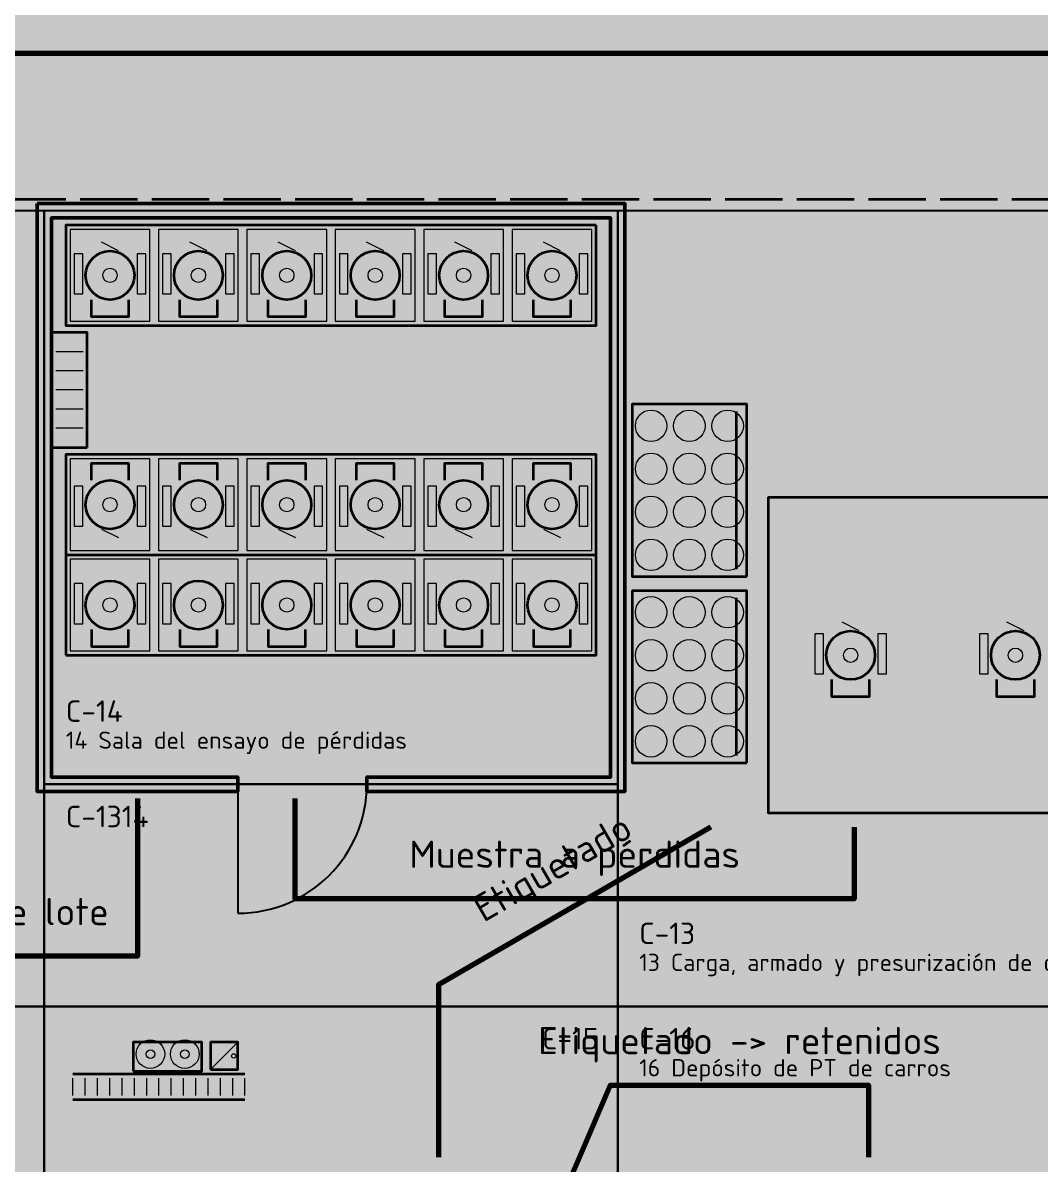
# Model space of a CAD drawing. Header units: millimetres. Extents: x 0 to 1189, y 0 to 841.
# Drawn here: x 518 to 589, y 288.5 to 368.1 of the extents above; entities that cross this region are included whole.
import ezdxf
from ezdxf.enums import TextEntityAlignment as Align

# ---------------------------------------------------------------- set-up
doc = ezdxf.new("R2010")
doc.units = ezdxf.units.MM
doc.linetypes.add('IRAM-E-TRAZOS', pattern=[5, 4, -1])
for name, color, linetype, lineweight in [('A-ABERTURA', 7, 'CONTINUOUS', 25), ('A-EQUIPO-FINO', 8, 'CONTINUOUS', 13), ('A-EQUIPO-RELLENO', 9, 'CONTINUOUS', 13), ('A-RELLENO', 9, 'CONTINUOUS', 13), ('A-SECTOR', 1, 'CONTINUOUS', 25), ('A-SECTOR-TXT', 1, 'CONTINUOUS', 25), ('A-TABIQUE', 7, 'CONTINUOUS', 50), ('F-MP', 5, 'CONTINUOUS', 70), ('F-SE', 30, 'CONTINUOUS', 70)]:
    doc.layers.add(name, color=color, linetype=linetype, lineweight=lineweight)
for name, color, linetype, lineweight, true_color in [('A-DEM-AM', 2, 'CONTINUOUS', 35, 0xd7a500), ('A-EQUIPO', 30, 'CONTINUOUS', 35, 0xe67800), ('A-PASILLO', 2, 'IRAM-E-TRAZOS', 35, 0xd7a500)]:
    doc.layers.add(name, color=color, linetype=linetype, lineweight=lineweight, true_color=true_color)
doc.styles.add('ISO3098', font='isocpeur.ttf')

msp = doc.modelspace()

# ---------------------------------------------------------------- hatches: boundary and pattern name
at = {"layer": 'A-EQUIPO-RELLENO', "true_color": 0x969ba0}
h = msp.add_hatch(color=7, dxfattribs=at)
h.dxf.hatch_style = 1
h.paths.add_polyline_path([(522.183, 352), (521.583, 352), (521.583, 349.2), (522.183, 349.2)])
at = {"layer": 'A-EQUIPO-RELLENO', "true_color": 0xf0786e}
h = msp.add_hatch(color=7, dxfattribs=at)
h.dxf.hatch_style = 1
h.paths.add_polyline_path([(522.383, 350.5), (522.441, 350.06), (522.611, 349.65), (522.881, 349.298), (523.233, 349.028), (523.643, 348.858), (524.083, 348.8), (524.523, 348.858), (524.933, 349.028), (525.285, 349.298), (525.556, 349.65), (525.725, 350.06), (525.783, 350.5), (525.725, 350.94), (525.556, 351.35), (525.285, 351.702), (524.933, 351.972), (524.523, 352.142), (524.083, 352.2), (523.643, 352.142), (523.233, 351.972), (522.881, 351.702), (522.611, 351.35), (522.441, 350.94)])
at = {"layer": 'A-EQUIPO-RELLENO', "true_color": 0x969ba0}
h = msp.add_hatch(color=7, dxfattribs=at)
h.dxf.hatch_style = 1
h.paths.add_polyline_path([(526.583, 352), (525.983, 352), (525.983, 349.2), (526.583, 349.2)])
h = msp.add_hatch(color=7, dxfattribs=at)
h.dxf.hatch_style = 1
h.paths.add_polyline_path([(528.35, 352), (527.75, 352), (527.75, 349.2), (528.35, 349.2)])
at = {"layer": 'A-EQUIPO-RELLENO', "true_color": 0xf0786e}
h = msp.add_hatch(color=7, dxfattribs=at)
h.dxf.hatch_style = 1
h.paths.add_polyline_path([(528.55, 350.5), (528.608, 350.06), (528.778, 349.65), (529.048, 349.298), (529.4, 349.028), (529.81, 348.858), (530.25, 348.8), (530.69, 348.858), (531.1, 349.028), (531.452, 349.298), (531.722, 349.65), (531.892, 350.06), (531.95, 350.5), (531.892, 350.94), (531.722, 351.35), (531.452, 351.702), (531.1, 351.972), (530.69, 352.142), (530.25, 352.2), (529.81, 352.142), (529.4, 351.972), (529.048, 351.702), (528.778, 351.35), (528.608, 350.94)])
at = {"layer": 'A-EQUIPO-RELLENO', "true_color": 0x969ba0}
h = msp.add_hatch(color=7, dxfattribs=at)
h.dxf.hatch_style = 1
h.paths.add_polyline_path([(532.75, 352), (532.15, 352), (532.15, 349.2), (532.75, 349.2)])
h = msp.add_hatch(color=7, dxfattribs=at)
h.dxf.hatch_style = 1
h.paths.add_polyline_path([(534.517, 352), (533.917, 352), (533.917, 349.2), (534.517, 349.2)])
at = {"layer": 'A-EQUIPO-RELLENO', "true_color": 0xf0786e}
h = msp.add_hatch(color=7, dxfattribs=at)
h.dxf.hatch_style = 1
h.paths.add_polyline_path([(534.717, 350.5), (534.775, 350.06), (534.944, 349.65), (535.215, 349.298), (535.567, 349.028), (535.977, 348.858), (536.417, 348.8), (536.857, 348.858), (537.267, 349.028), (537.619, 349.298), (537.889, 349.65), (538.059, 350.06), (538.117, 350.5), (538.059, 350.94), (537.889, 351.35), (537.619, 351.702), (537.267, 351.972), (536.857, 352.142), (536.417, 352.2), (535.977, 352.142), (535.567, 351.972), (535.215, 351.702), (534.944, 351.35), (534.775, 350.94)])
at = {"layer": 'A-EQUIPO-RELLENO', "true_color": 0x969ba0}
h = msp.add_hatch(color=7, dxfattribs=at)
h.dxf.hatch_style = 1
h.paths.add_polyline_path([(538.917, 352), (538.317, 352), (538.317, 349.2), (538.917, 349.2)])
h = msp.add_hatch(color=7, dxfattribs=at)
h.dxf.hatch_style = 1
h.paths.add_polyline_path([(540.683, 352), (540.083, 352), (540.083, 349.2), (540.683, 349.2)])
at = {"layer": 'A-EQUIPO-RELLENO', "true_color": 0xf0786e}
h = msp.add_hatch(color=7, dxfattribs=at)
h.dxf.hatch_style = 1
h.paths.add_polyline_path([(540.883, 350.5), (540.941, 350.06), (541.111, 349.65), (541.381, 349.298), (541.733, 349.028), (542.143, 348.858), (542.583, 348.8), (543.023, 348.858), (543.433, 349.028), (543.785, 349.298), (544.056, 349.65), (544.225, 350.06), (544.283, 350.5), (544.225, 350.94), (544.056, 351.35), (543.785, 351.702), (543.433, 351.972), (543.023, 352.142), (542.583, 352.2), (542.143, 352.142), (541.733, 351.972), (541.381, 351.702), (541.111, 351.35), (540.941, 350.94)])
at = {"layer": 'A-EQUIPO-RELLENO', "true_color": 0x969ba0}
h = msp.add_hatch(color=7, dxfattribs=at)
h.dxf.hatch_style = 1
h.paths.add_polyline_path([(545.083, 352), (544.483, 352), (544.483, 349.2), (545.083, 349.2)])
h = msp.add_hatch(color=7, dxfattribs=at)
h.dxf.hatch_style = 1
h.paths.add_polyline_path([(546.85, 352), (546.25, 352), (546.25, 349.2), (546.85, 349.2)])
at = {"layer": 'A-EQUIPO-RELLENO', "true_color": 0xf0786e}
h = msp.add_hatch(color=7, dxfattribs=at)
h.dxf.hatch_style = 1
h.paths.add_polyline_path([(547.05, 350.5), (547.108, 350.06), (547.278, 349.65), (547.548, 349.298), (547.9, 349.028), (548.31, 348.858), (548.75, 348.8), (549.19, 348.858), (549.6, 349.028), (549.952, 349.298), (550.222, 349.65), (550.392, 350.06), (550.45, 350.5), (550.392, 350.94), (550.222, 351.35), (549.952, 351.702), (549.6, 351.972), (549.19, 352.142), (548.75, 352.2), (548.31, 352.142), (547.9, 351.972), (547.548, 351.702), (547.278, 351.35), (547.108, 350.94)])
at = {"layer": 'A-EQUIPO-RELLENO', "true_color": 0x969ba0}
h = msp.add_hatch(color=7, dxfattribs=at)
h.dxf.hatch_style = 1
h.paths.add_polyline_path([(551.25, 352), (550.65, 352), (550.65, 349.2), (551.25, 349.2)])
h = msp.add_hatch(color=7, dxfattribs=at)
h.dxf.hatch_style = 1
h.paths.add_polyline_path([(553.017, 352), (552.417, 352), (552.417, 349.2), (553.017, 349.2)])
at = {"layer": 'A-EQUIPO-RELLENO', "true_color": 0xf0786e}
h = msp.add_hatch(color=7, dxfattribs=at)
h.dxf.hatch_style = 1
h.paths.add_polyline_path([(553.217, 350.5), (553.275, 350.06), (553.444, 349.65), (553.715, 349.298), (554.067, 349.028), (554.477, 348.858), (554.917, 348.8), (555.357, 348.858), (555.767, 349.028), (556.119, 349.298), (556.389, 349.65), (556.559, 350.06), (556.617, 350.5), (556.559, 350.94), (556.389, 351.35), (556.119, 351.702), (555.767, 351.972), (555.357, 352.142), (554.917, 352.2), (554.477, 352.142), (554.067, 351.972), (553.715, 351.702), (553.444, 351.35), (553.275, 350.94)])
at = {"layer": 'A-EQUIPO-RELLENO', "true_color": 0x969ba0}
h = msp.add_hatch(color=7, dxfattribs=at)
h.dxf.hatch_style = 1
h.paths.add_polyline_path([(557.417, 352), (556.817, 352), (556.817, 349.2), (557.417, 349.2)])
at = {"layer": 'A-EQUIPO-RELLENO', "true_color": 0xffffff}
h = msp.add_hatch(color=7, dxfattribs=at)
h.dxf.hatch_style = 1
h.paths.add_polyline_path([(522.5, 338.5), (522.5, 346.5), (520, 346.5), (520, 338.5)])
at = {"layer": 'A-EQUIPO-RELLENO', "true_color": 0xecece4}
h = msp.add_hatch(color=7, dxfattribs=at)
h.dxf.hatch_style = 1
h.paths.add_polyline_path([(568.5, 329.5), (568.5, 341.5), (560.5, 341.5), (560.5, 329.5)])
at = {"layer": 'A-EQUIPO-RELLENO', "true_color": 0x96b4d2}
h = msp.add_hatch(color=7, dxfattribs=at)
h.dxf.hatch_style = 1
h.paths.add_polyline_path([(561.833, 341.1), (561.549, 341.063), (561.283, 340.953), (561.056, 340.778), (560.881, 340.55), (560.771, 340.285), (560.733, 340), (560.771, 339.715), (560.881, 339.45), (561.056, 339.222), (561.283, 339.047), (561.549, 338.937), (561.833, 338.9), (562.118, 338.937), (562.383, 339.047), (562.611, 339.222), (562.786, 339.45), (562.896, 339.715), (562.933, 340), (562.896, 340.285), (562.786, 340.55), (562.611, 340.778), (562.383, 340.953), (562.118, 341.063)])
h = msp.add_hatch(color=7, dxfattribs=at)
h.dxf.hatch_style = 1
h.paths.add_polyline_path([(564.5, 341.1), (564.215, 341.063), (563.95, 340.953), (563.722, 340.778), (563.547, 340.55), (563.437, 340.285), (563.4, 340), (563.437, 339.715), (563.547, 339.45), (563.722, 339.222), (563.95, 339.047), (564.215, 338.937), (564.5, 338.9), (564.785, 338.937), (565.05, 339.047), (565.278, 339.222), (565.453, 339.45), (565.563, 339.715), (565.6, 340), (565.563, 340.285), (565.453, 340.55), (565.278, 340.778), (565.05, 340.953), (564.785, 341.063)])
h = msp.add_hatch(color=7, dxfattribs=at)
h.dxf.hatch_style = 1
h.paths.add_polyline_path([(567.167, 341.1), (566.882, 341.063), (566.617, 340.953), (566.389, 340.778), (566.214, 340.55), (566.104, 340.285), (566.067, 340), (566.104, 339.715), (566.214, 339.45), (566.389, 339.222), (566.617, 339.047), (566.882, 338.937), (567.167, 338.9), (567.451, 338.937), (567.717, 339.047), (567.944, 339.222), (568.119, 339.45), (568.229, 339.715), (568.267, 340), (568.229, 340.285), (568.119, 340.55), (567.944, 340.778), (567.717, 340.953), (567.451, 341.063)])
h = msp.add_hatch(color=7, dxfattribs=at)
h.dxf.hatch_style = 1
h.paths.add_polyline_path([(561.833, 338.1), (561.549, 338.063), (561.283, 337.953), (561.056, 337.778), (560.881, 337.55), (560.771, 337.285), (560.733, 337), (560.771, 336.715), (560.881, 336.45), (561.056, 336.222), (561.283, 336.047), (561.549, 335.937), (561.833, 335.9), (562.118, 335.937), (562.383, 336.047), (562.611, 336.222), (562.786, 336.45), (562.896, 336.715), (562.933, 337), (562.896, 337.285), (562.786, 337.55), (562.611, 337.778), (562.383, 337.953), (562.118, 338.063)])
h = msp.add_hatch(color=7, dxfattribs=at)
h.dxf.hatch_style = 1
h.paths.add_polyline_path([(564.5, 338.1), (564.215, 338.063), (563.95, 337.953), (563.722, 337.778), (563.547, 337.55), (563.437, 337.285), (563.4, 337), (563.437, 336.715), (563.547, 336.45), (563.722, 336.222), (563.95, 336.047), (564.215, 335.937), (564.5, 335.9), (564.785, 335.937), (565.05, 336.047), (565.278, 336.222), (565.453, 336.45), (565.563, 336.715), (565.6, 337), (565.563, 337.285), (565.453, 337.55), (565.278, 337.778), (565.05, 337.953), (564.785, 338.063)])
h = msp.add_hatch(color=7, dxfattribs=at)
h.dxf.hatch_style = 1
h.paths.add_polyline_path([(567.167, 338.1), (566.882, 338.063), (566.617, 337.953), (566.389, 337.778), (566.214, 337.55), (566.104, 337.285), (566.067, 337), (566.104, 336.715), (566.214, 336.45), (566.389, 336.222), (566.617, 336.047), (566.882, 335.937), (567.167, 335.9), (567.451, 335.937), (567.717, 336.047), (567.944, 336.222), (568.119, 336.45), (568.229, 336.715), (568.267, 337), (568.229, 337.285), (568.119, 337.55), (567.944, 337.778), (567.717, 337.953), (567.451, 338.063)])
at = {"layer": 'A-EQUIPO-RELLENO', "true_color": 0xf0786e}
h = msp.add_hatch(color=7, dxfattribs=at)
h.dxf.hatch_style = 1
h.paths.add_polyline_path([(525.783, 334.5), (525.725, 334.94), (525.556, 335.35), (525.285, 335.702), (524.933, 335.972), (524.523, 336.142), (524.083, 336.2), (523.643, 336.142), (523.233, 335.972), (522.881, 335.702), (522.611, 335.35), (522.441, 334.94), (522.383, 334.5), (522.441, 334.06), (522.611, 333.65), (522.881, 333.298), (523.233, 333.028), (523.643, 332.858), (524.083, 332.8), (524.523, 332.858), (524.933, 333.028), (525.285, 333.298), (525.556, 333.65), (525.725, 334.06)])
h = msp.add_hatch(color=7, dxfattribs=at)
h.dxf.hatch_style = 1
h.paths.add_polyline_path([(531.95, 334.5), (531.892, 334.94), (531.722, 335.35), (531.452, 335.702), (531.1, 335.972), (530.69, 336.142), (530.25, 336.2), (529.81, 336.142), (529.4, 335.972), (529.048, 335.702), (528.778, 335.35), (528.608, 334.94), (528.55, 334.5), (528.608, 334.06), (528.778, 333.65), (529.048, 333.298), (529.4, 333.028), (529.81, 332.858), (530.25, 332.8), (530.69, 332.858), (531.1, 333.028), (531.452, 333.298), (531.722, 333.65), (531.892, 334.06)])
h = msp.add_hatch(color=7, dxfattribs=at)
h.dxf.hatch_style = 1
h.paths.add_polyline_path([(538.117, 334.5), (538.059, 334.94), (537.889, 335.35), (537.619, 335.702), (537.267, 335.972), (536.857, 336.142), (536.417, 336.2), (535.977, 336.142), (535.567, 335.972), (535.215, 335.702), (534.944, 335.35), (534.775, 334.94), (534.717, 334.5), (534.775, 334.06), (534.944, 333.65), (535.215, 333.298), (535.567, 333.028), (535.977, 332.858), (536.417, 332.8), (536.857, 332.858), (537.267, 333.028), (537.619, 333.298), (537.889, 333.65), (538.059, 334.06)])
h = msp.add_hatch(color=7, dxfattribs=at)
h.dxf.hatch_style = 1
h.paths.add_polyline_path([(544.283, 334.5), (544.225, 334.94), (544.056, 335.35), (543.785, 335.702), (543.433, 335.972), (543.023, 336.142), (542.583, 336.2), (542.143, 336.142), (541.733, 335.972), (541.381, 335.702), (541.111, 335.35), (540.941, 334.94), (540.883, 334.5), (540.941, 334.06), (541.111, 333.65), (541.381, 333.298), (541.733, 333.028), (542.143, 332.858), (542.583, 332.8), (543.023, 332.858), (543.433, 333.028), (543.785, 333.298), (544.056, 333.65), (544.225, 334.06)])
h = msp.add_hatch(color=7, dxfattribs=at)
h.dxf.hatch_style = 1
h.paths.add_polyline_path([(550.45, 334.5), (550.392, 334.94), (550.222, 335.35), (549.952, 335.702), (549.6, 335.972), (549.19, 336.142), (548.75, 336.2), (548.31, 336.142), (547.9, 335.972), (547.548, 335.702), (547.278, 335.35), (547.108, 334.94), (547.05, 334.5), (547.108, 334.06), (547.278, 333.65), (547.548, 333.298), (547.9, 333.028), (548.31, 332.858), (548.75, 332.8), (549.19, 332.858), (549.6, 333.028), (549.952, 333.298), (550.222, 333.65), (550.392, 334.06)])
h = msp.add_hatch(color=7, dxfattribs=at)
h.dxf.hatch_style = 1
h.paths.add_polyline_path([(556.617, 334.5), (556.559, 334.94), (556.389, 335.35), (556.119, 335.702), (555.767, 335.972), (555.357, 336.142), (554.917, 336.2), (554.477, 336.142), (554.067, 335.972), (553.715, 335.702), (553.444, 335.35), (553.275, 334.94), (553.217, 334.5), (553.275, 334.06), (553.444, 333.65), (553.715, 333.298), (554.067, 333.028), (554.477, 332.858), (554.917, 332.8), (555.357, 332.858), (555.767, 333.028), (556.119, 333.298), (556.389, 333.65), (556.559, 334.06)])
at = {"layer": 'A-EQUIPO-RELLENO', "true_color": 0x969ba0}
h = msp.add_hatch(color=7, dxfattribs=at)
h.dxf.hatch_style = 1
h.paths.add_polyline_path([(521.583, 333), (522.183, 333), (522.183, 335.8), (521.583, 335.8)])
h = msp.add_hatch(color=7, dxfattribs=at)
h.dxf.hatch_style = 1
h.paths.add_polyline_path([(525.983, 333), (526.583, 333), (526.583, 335.8), (525.983, 335.8)])
h = msp.add_hatch(color=7, dxfattribs=at)
h.dxf.hatch_style = 1
h.paths.add_polyline_path([(527.75, 333), (528.35, 333), (528.35, 335.8), (527.75, 335.8)])
h = msp.add_hatch(color=7, dxfattribs=at)
h.dxf.hatch_style = 1
h.paths.add_polyline_path([(532.15, 333), (532.75, 333), (532.75, 335.8), (532.15, 335.8)])
h = msp.add_hatch(color=7, dxfattribs=at)
h.dxf.hatch_style = 1
h.paths.add_polyline_path([(533.917, 333), (534.517, 333), (534.517, 335.8), (533.917, 335.8)])
h = msp.add_hatch(color=7, dxfattribs=at)
h.dxf.hatch_style = 1
h.paths.add_polyline_path([(538.317, 333), (538.917, 333), (538.917, 335.8), (538.317, 335.8)])
h = msp.add_hatch(color=7, dxfattribs=at)
h.dxf.hatch_style = 1
h.paths.add_polyline_path([(540.083, 333), (540.683, 333), (540.683, 335.8), (540.083, 335.8)])
h = msp.add_hatch(color=7, dxfattribs=at)
h.dxf.hatch_style = 1
h.paths.add_polyline_path([(544.483, 333), (545.083, 333), (545.083, 335.8), (544.483, 335.8)])
h = msp.add_hatch(color=7, dxfattribs=at)
h.dxf.hatch_style = 1
h.paths.add_polyline_path([(546.25, 333), (546.85, 333), (546.85, 335.8), (546.25, 335.8)])
h = msp.add_hatch(color=7, dxfattribs=at)
h.dxf.hatch_style = 1
h.paths.add_polyline_path([(550.65, 333), (551.25, 333), (551.25, 335.8), (550.65, 335.8)])
h = msp.add_hatch(color=7, dxfattribs=at)
h.dxf.hatch_style = 1
h.paths.add_polyline_path([(552.417, 333), (553.017, 333), (553.017, 335.8), (552.417, 335.8)])
h = msp.add_hatch(color=7, dxfattribs=at)
h.dxf.hatch_style = 1
h.paths.add_polyline_path([(556.817, 333), (557.417, 333), (557.417, 335.8), (556.817, 335.8)])
at = {"layer": 'A-EQUIPO-RELLENO', "true_color": 0x96b4d2}
h = msp.add_hatch(color=7, dxfattribs=at)
h.dxf.hatch_style = 1
h.paths.add_polyline_path([(561.833, 335.1), (561.549, 335.063), (561.283, 334.953), (561.056, 334.778), (560.881, 334.55), (560.771, 334.285), (560.733, 334), (560.771, 333.715), (560.881, 333.45), (561.056, 333.222), (561.283, 333.047), (561.549, 332.937), (561.833, 332.9), (562.118, 332.937), (562.383, 333.047), (562.611, 333.222), (562.786, 333.45), (562.896, 333.715), (562.933, 334), (562.896, 334.285), (562.786, 334.55), (562.611, 334.778), (562.383, 334.953), (562.118, 335.063)])
h = msp.add_hatch(color=7, dxfattribs=at)
h.dxf.hatch_style = 1
h.paths.add_polyline_path([(564.5, 335.1), (564.215, 335.063), (563.95, 334.953), (563.722, 334.778), (563.547, 334.55), (563.437, 334.285), (563.4, 334), (563.437, 333.715), (563.547, 333.45), (563.722, 333.222), (563.95, 333.047), (564.215, 332.937), (564.5, 332.9), (564.785, 332.937), (565.05, 333.047), (565.278, 333.222), (565.453, 333.45), (565.563, 333.715), (565.6, 334), (565.563, 334.285), (565.453, 334.55), (565.278, 334.778), (565.05, 334.953), (564.785, 335.063)])
h = msp.add_hatch(color=7, dxfattribs=at)
h.dxf.hatch_style = 1
h.paths.add_polyline_path([(567.167, 335.1), (566.882, 335.063), (566.617, 334.953), (566.389, 334.778), (566.214, 334.55), (566.104, 334.285), (566.067, 334), (566.104, 333.715), (566.214, 333.45), (566.389, 333.222), (566.617, 333.047), (566.882, 332.937), (567.167, 332.9), (567.451, 332.937), (567.717, 333.047), (567.944, 333.222), (568.119, 333.45), (568.229, 333.715), (568.267, 334), (568.229, 334.285), (568.119, 334.55), (567.944, 334.778), (567.717, 334.953), (567.451, 335.063)])
h = msp.add_hatch(color=7, dxfattribs=at)
h.dxf.hatch_style = 1
h.paths.add_polyline_path([(561.833, 332.1), (561.549, 332.063), (561.283, 331.953), (561.056, 331.778), (560.881, 331.55), (560.771, 331.285), (560.733, 331), (560.771, 330.715), (560.881, 330.45), (561.056, 330.222), (561.283, 330.047), (561.549, 329.937), (561.833, 329.9), (562.118, 329.937), (562.383, 330.047), (562.611, 330.222), (562.786, 330.45), (562.896, 330.715), (562.933, 331), (562.896, 331.285), (562.786, 331.55), (562.611, 331.778), (562.383, 331.953), (562.118, 332.063)])
h = msp.add_hatch(color=7, dxfattribs=at)
h.dxf.hatch_style = 1
h.paths.add_polyline_path([(564.5, 332.1), (564.215, 332.063), (563.95, 331.953), (563.722, 331.778), (563.547, 331.55), (563.437, 331.285), (563.4, 331), (563.437, 330.715), (563.547, 330.45), (563.722, 330.222), (563.95, 330.047), (564.215, 329.937), (564.5, 329.9), (564.785, 329.937), (565.05, 330.047), (565.278, 330.222), (565.453, 330.45), (565.563, 330.715), (565.6, 331), (565.563, 331.285), (565.453, 331.55), (565.278, 331.778), (565.05, 331.953), (564.785, 332.063)])
h = msp.add_hatch(color=7, dxfattribs=at)
h.dxf.hatch_style = 1
h.paths.add_polyline_path([(567.167, 332.1), (566.882, 332.063), (566.617, 331.953), (566.389, 331.778), (566.214, 331.55), (566.104, 331.285), (566.067, 331), (566.104, 330.715), (566.214, 330.45), (566.389, 330.222), (566.617, 330.047), (566.882, 329.937), (567.167, 329.9), (567.451, 329.937), (567.717, 330.047), (567.944, 330.222), (568.119, 330.45), (568.229, 330.715), (568.267, 331), (568.229, 331.285), (568.119, 331.55), (567.944, 331.778), (567.717, 331.953), (567.451, 332.063)])
at = {"layer": 'A-EQUIPO-RELLENO', "true_color": 0x969ba0}
h = msp.add_hatch(color=7, dxfattribs=at)
h.dxf.hatch_style = 1
h.paths.add_polyline_path([(521.583, 326.2), (522.183, 326.2), (522.183, 329), (521.583, 329)])
at = {"layer": 'A-EQUIPO-RELLENO', "true_color": 0xf0786e}
h = msp.add_hatch(color=7, dxfattribs=at)
h.dxf.hatch_style = 1
h.paths.add_polyline_path([(525.783, 327.5), (525.725, 327.94), (525.556, 328.35), (525.285, 328.702), (524.933, 328.972), (524.523, 329.142), (524.083, 329.2), (523.643, 329.142), (523.233, 328.972), (522.881, 328.702), (522.611, 328.35), (522.441, 327.94), (522.383, 327.5), (522.441, 327.06), (522.611, 326.65), (522.881, 326.298), (523.233, 326.028), (523.643, 325.858), (524.083, 325.8), (524.523, 325.858), (524.933, 326.028), (525.285, 326.298), (525.556, 326.65), (525.725, 327.06)])
at = {"layer": 'A-EQUIPO-RELLENO', "true_color": 0x969ba0}
h = msp.add_hatch(color=7, dxfattribs=at)
h.dxf.hatch_style = 1
h.paths.add_polyline_path([(525.983, 326.2), (526.583, 326.2), (526.583, 329), (525.983, 329)])
h = msp.add_hatch(color=7, dxfattribs=at)
h.dxf.hatch_style = 1
h.paths.add_polyline_path([(527.75, 326.2), (528.35, 326.2), (528.35, 329), (527.75, 329)])
at = {"layer": 'A-EQUIPO-RELLENO', "true_color": 0xf0786e}
h = msp.add_hatch(color=7, dxfattribs=at)
h.dxf.hatch_style = 1
h.paths.add_polyline_path([(531.95, 327.5), (531.892, 327.94), (531.722, 328.35), (531.452, 328.702), (531.1, 328.972), (530.69, 329.142), (530.25, 329.2), (529.81, 329.142), (529.4, 328.972), (529.048, 328.702), (528.778, 328.35), (528.608, 327.94), (528.55, 327.5), (528.608, 327.06), (528.778, 326.65), (529.048, 326.298), (529.4, 326.028), (529.81, 325.858), (530.25, 325.8), (530.69, 325.858), (531.1, 326.028), (531.452, 326.298), (531.722, 326.65), (531.892, 327.06)])
at = {"layer": 'A-EQUIPO-RELLENO', "true_color": 0x969ba0}
h = msp.add_hatch(color=7, dxfattribs=at)
h.dxf.hatch_style = 1
h.paths.add_polyline_path([(532.15, 326.2), (532.75, 326.2), (532.75, 329), (532.15, 329)])
h = msp.add_hatch(color=7, dxfattribs=at)
h.dxf.hatch_style = 1
h.paths.add_polyline_path([(533.917, 326.2), (534.517, 326.2), (534.517, 329), (533.917, 329)])
at = {"layer": 'A-EQUIPO-RELLENO', "true_color": 0xf0786e}
h = msp.add_hatch(color=7, dxfattribs=at)
h.dxf.hatch_style = 1
h.paths.add_polyline_path([(538.117, 327.5), (538.059, 327.94), (537.889, 328.35), (537.619, 328.702), (537.267, 328.972), (536.857, 329.142), (536.417, 329.2), (535.977, 329.142), (535.567, 328.972), (535.215, 328.702), (534.944, 328.35), (534.775, 327.94), (534.717, 327.5), (534.775, 327.06), (534.944, 326.65), (535.215, 326.298), (535.567, 326.028), (535.977, 325.858), (536.417, 325.8), (536.857, 325.858), (537.267, 326.028), (537.619, 326.298), (537.889, 326.65), (538.059, 327.06)])
at = {"layer": 'A-EQUIPO-RELLENO', "true_color": 0x969ba0}
h = msp.add_hatch(color=7, dxfattribs=at)
h.dxf.hatch_style = 1
h.paths.add_polyline_path([(538.317, 326.2), (538.917, 326.2), (538.917, 329), (538.317, 329)])
h = msp.add_hatch(color=7, dxfattribs=at)
h.dxf.hatch_style = 1
h.paths.add_polyline_path([(540.083, 326.2), (540.683, 326.2), (540.683, 329), (540.083, 329)])
at = {"layer": 'A-EQUIPO-RELLENO', "true_color": 0xf0786e}
h = msp.add_hatch(color=7, dxfattribs=at)
h.dxf.hatch_style = 1
h.paths.add_polyline_path([(544.283, 327.5), (544.225, 327.94), (544.056, 328.35), (543.785, 328.702), (543.433, 328.972), (543.023, 329.142), (542.583, 329.2), (542.143, 329.142), (541.733, 328.972), (541.381, 328.702), (541.111, 328.35), (540.941, 327.94), (540.883, 327.5), (540.941, 327.06), (541.111, 326.65), (541.381, 326.298), (541.733, 326.028), (542.143, 325.858), (542.583, 325.8), (543.023, 325.858), (543.433, 326.028), (543.785, 326.298), (544.056, 326.65), (544.225, 327.06)])
at = {"layer": 'A-EQUIPO-RELLENO', "true_color": 0x969ba0}
h = msp.add_hatch(color=7, dxfattribs=at)
h.dxf.hatch_style = 1
h.paths.add_polyline_path([(544.483, 326.2), (545.083, 326.2), (545.083, 329), (544.483, 329)])
h = msp.add_hatch(color=7, dxfattribs=at)
h.dxf.hatch_style = 1
h.paths.add_polyline_path([(546.25, 326.2), (546.85, 326.2), (546.85, 329), (546.25, 329)])
at = {"layer": 'A-EQUIPO-RELLENO', "true_color": 0xf0786e}
h = msp.add_hatch(color=7, dxfattribs=at)
h.dxf.hatch_style = 1
h.paths.add_polyline_path([(550.45, 327.5), (550.392, 327.94), (550.222, 328.35), (549.952, 328.702), (549.6, 328.972), (549.19, 329.142), (548.75, 329.2), (548.31, 329.142), (547.9, 328.972), (547.548, 328.702), (547.278, 328.35), (547.108, 327.94), (547.05, 327.5), (547.108, 327.06), (547.278, 326.65), (547.548, 326.298), (547.9, 326.028), (548.31, 325.858), (548.75, 325.8), (549.19, 325.858), (549.6, 326.028), (549.952, 326.298), (550.222, 326.65), (550.392, 327.06)])
at = {"layer": 'A-EQUIPO-RELLENO', "true_color": 0x969ba0}
h = msp.add_hatch(color=7, dxfattribs=at)
h.dxf.hatch_style = 1
h.paths.add_polyline_path([(550.65, 326.2), (551.25, 326.2), (551.25, 329), (550.65, 329)])
h = msp.add_hatch(color=7, dxfattribs=at)
h.dxf.hatch_style = 1
h.paths.add_polyline_path([(552.417, 326.2), (553.017, 326.2), (553.017, 329), (552.417, 329)])
at = {"layer": 'A-EQUIPO-RELLENO', "true_color": 0xf0786e}
h = msp.add_hatch(color=7, dxfattribs=at)
h.dxf.hatch_style = 1
h.paths.add_polyline_path([(556.617, 327.5), (556.559, 327.94), (556.389, 328.35), (556.119, 328.702), (555.767, 328.972), (555.357, 329.142), (554.917, 329.2), (554.477, 329.142), (554.067, 328.972), (553.715, 328.702), (553.444, 328.35), (553.275, 327.94), (553.217, 327.5), (553.275, 327.06), (553.444, 326.65), (553.715, 326.298), (554.067, 326.028), (554.477, 325.858), (554.917, 325.8), (555.357, 325.858), (555.767, 326.028), (556.119, 326.298), (556.389, 326.65), (556.559, 327.06)])
at = {"layer": 'A-EQUIPO-RELLENO', "true_color": 0x969ba0}
h = msp.add_hatch(color=7, dxfattribs=at)
h.dxf.hatch_style = 1
h.paths.add_polyline_path([(556.817, 326.2), (557.417, 326.2), (557.417, 329), (556.817, 329)])
at = {"layer": 'A-EQUIPO-RELLENO', "true_color": 0xecece4}
h = msp.add_hatch(color=7, dxfattribs=at)
h.dxf.hatch_style = 1
h.paths.add_polyline_path([(568.5, 316.5), (568.5, 328.5), (560.5, 328.5), (560.5, 316.5)])
at = {"layer": 'A-EQUIPO-RELLENO', "true_color": 0x96b4d2}
h = msp.add_hatch(color=7, dxfattribs=at)
h.dxf.hatch_style = 1
h.paths.add_polyline_path([(561.833, 328.1), (561.549, 328.063), (561.283, 327.953), (561.056, 327.778), (560.881, 327.55), (560.771, 327.285), (560.733, 327), (560.771, 326.715), (560.881, 326.45), (561.056, 326.222), (561.283, 326.047), (561.549, 325.937), (561.833, 325.9), (562.118, 325.937), (562.383, 326.047), (562.611, 326.222), (562.786, 326.45), (562.896, 326.715), (562.933, 327), (562.896, 327.285), (562.786, 327.55), (562.611, 327.778), (562.383, 327.953), (562.118, 328.063)])
h = msp.add_hatch(color=7, dxfattribs=at)
h.dxf.hatch_style = 1
h.paths.add_polyline_path([(564.5, 328.1), (564.215, 328.063), (563.95, 327.953), (563.722, 327.778), (563.547, 327.55), (563.437, 327.285), (563.4, 327), (563.437, 326.715), (563.547, 326.45), (563.722, 326.222), (563.95, 326.047), (564.215, 325.937), (564.5, 325.9), (564.785, 325.937), (565.05, 326.047), (565.278, 326.222), (565.453, 326.45), (565.563, 326.715), (565.6, 327), (565.563, 327.285), (565.453, 327.55), (565.278, 327.778), (565.05, 327.953), (564.785, 328.063)])
h = msp.add_hatch(color=7, dxfattribs=at)
h.dxf.hatch_style = 1
h.paths.add_polyline_path([(567.167, 328.1), (566.882, 328.063), (566.617, 327.953), (566.389, 327.778), (566.214, 327.55), (566.104, 327.285), (566.067, 327), (566.104, 326.715), (566.214, 326.45), (566.389, 326.222), (566.617, 326.047), (566.882, 325.937), (567.167, 325.9), (567.451, 325.937), (567.717, 326.047), (567.944, 326.222), (568.119, 326.45), (568.229, 326.715), (568.267, 327), (568.229, 327.285), (568.119, 327.55), (567.944, 327.778), (567.717, 327.953), (567.451, 328.063)])
at = {"layer": 'A-EQUIPO-RELLENO', "true_color": 0xf0786e}
h = msp.add_hatch(color=7, dxfattribs=at)
h.dxf.hatch_style = 1
h.paths.add_polyline_path([(574.05, 324), (574.108, 323.56), (574.278, 323.15), (574.548, 322.798), (574.9, 322.528), (575.31, 322.358), (575.75, 322.3), (576.19, 322.358), (576.6, 322.528), (576.952, 322.798), (577.222, 323.15), (577.392, 323.56), (577.45, 324), (577.392, 324.44), (577.222, 324.85), (576.952, 325.202), (576.6, 325.472), (576.19, 325.642), (575.75, 325.7), (575.31, 325.642), (574.9, 325.472), (574.548, 325.202), (574.278, 324.85), (574.108, 324.44)])
h = msp.add_hatch(color=7, dxfattribs=at)
h.dxf.hatch_style = 1
h.paths.add_polyline_path([(585.55, 324), (585.608, 323.56), (585.778, 323.15), (586.048, 322.798), (586.4, 322.528), (586.81, 322.358), (587.25, 322.3), (587.69, 322.358), (588.1, 322.528), (588.452, 322.798), (588.722, 323.15), (588.892, 323.56), (588.95, 324), (588.892, 324.44), (588.722, 324.85), (588.452, 325.202), (588.1, 325.472), (587.69, 325.642), (587.25, 325.7), (586.81, 325.642), (586.4, 325.472), (586.048, 325.202), (585.778, 324.85), (585.608, 324.44)])
at = {"layer": 'A-EQUIPO-RELLENO', "true_color": 0x96b4d2}
h = msp.add_hatch(color=7, dxfattribs=at)
h.dxf.hatch_style = 1
h.paths.add_polyline_path([(561.833, 325.1), (561.549, 325.063), (561.283, 324.953), (561.056, 324.778), (560.881, 324.55), (560.771, 324.285), (560.733, 324), (560.771, 323.715), (560.881, 323.45), (561.056, 323.222), (561.283, 323.047), (561.549, 322.937), (561.833, 322.9), (562.118, 322.937), (562.383, 323.047), (562.611, 323.222), (562.786, 323.45), (562.896, 323.715), (562.933, 324), (562.896, 324.285), (562.786, 324.55), (562.611, 324.778), (562.383, 324.953), (562.118, 325.063)])
h = msp.add_hatch(color=7, dxfattribs=at)
h.dxf.hatch_style = 1
h.paths.add_polyline_path([(564.5, 325.1), (564.215, 325.063), (563.95, 324.953), (563.722, 324.778), (563.547, 324.55), (563.437, 324.285), (563.4, 324), (563.437, 323.715), (563.547, 323.45), (563.722, 323.222), (563.95, 323.047), (564.215, 322.937), (564.5, 322.9), (564.785, 322.937), (565.05, 323.047), (565.278, 323.222), (565.453, 323.45), (565.563, 323.715), (565.6, 324), (565.563, 324.285), (565.453, 324.55), (565.278, 324.778), (565.05, 324.953), (564.785, 325.063)])
h = msp.add_hatch(color=7, dxfattribs=at)
h.dxf.hatch_style = 1
h.paths.add_polyline_path([(567.167, 325.1), (566.882, 325.063), (566.617, 324.953), (566.389, 324.778), (566.214, 324.55), (566.104, 324.285), (566.067, 324), (566.104, 323.715), (566.214, 323.45), (566.389, 323.222), (566.617, 323.047), (566.882, 322.937), (567.167, 322.9), (567.451, 322.937), (567.717, 323.047), (567.944, 323.222), (568.119, 323.45), (568.229, 323.715), (568.267, 324), (568.229, 324.285), (568.119, 324.55), (567.944, 324.778), (567.717, 324.953), (567.451, 325.063)])
at = {"layer": 'A-EQUIPO-RELLENO', "true_color": 0x969ba0}
h = msp.add_hatch(color=7, dxfattribs=at)
h.dxf.hatch_style = 1
h.paths.add_polyline_path([(573.85, 325.5), (573.25, 325.5), (573.25, 322.7), (573.85, 322.7)])
h = msp.add_hatch(color=7, dxfattribs=at)
h.dxf.hatch_style = 1
h.paths.add_polyline_path([(578.25, 325.5), (577.65, 325.5), (577.65, 322.7), (578.25, 322.7)])
h = msp.add_hatch(color=7, dxfattribs=at)
h.dxf.hatch_style = 1
h.paths.add_polyline_path([(585.35, 325.5), (584.75, 325.5), (584.75, 322.7), (585.35, 322.7)])
at = {"layer": 'A-EQUIPO-RELLENO', "true_color": 0x96b4d2}
h = msp.add_hatch(color=7, dxfattribs=at)
h.dxf.hatch_style = 1
h.paths.add_polyline_path([(561.833, 322.1), (561.549, 322.063), (561.283, 321.953), (561.056, 321.778), (560.881, 321.55), (560.771, 321.285), (560.733, 321), (560.771, 320.715), (560.881, 320.45), (561.056, 320.222), (561.283, 320.047), (561.549, 319.937), (561.833, 319.9), (562.118, 319.937), (562.383, 320.047), (562.611, 320.222), (562.786, 320.45), (562.896, 320.715), (562.933, 321), (562.896, 321.285), (562.786, 321.55), (562.611, 321.778), (562.383, 321.953), (562.118, 322.063)])
h = msp.add_hatch(color=7, dxfattribs=at)
h.dxf.hatch_style = 1
h.paths.add_polyline_path([(564.5, 322.1), (564.215, 322.063), (563.95, 321.953), (563.722, 321.778), (563.547, 321.55), (563.437, 321.285), (563.4, 321), (563.437, 320.715), (563.547, 320.45), (563.722, 320.222), (563.95, 320.047), (564.215, 319.937), (564.5, 319.9), (564.785, 319.937), (565.05, 320.047), (565.278, 320.222), (565.453, 320.45), (565.563, 320.715), (565.6, 321), (565.563, 321.285), (565.453, 321.55), (565.278, 321.778), (565.05, 321.953), (564.785, 322.063)])
h = msp.add_hatch(color=7, dxfattribs=at)
h.dxf.hatch_style = 1
h.paths.add_polyline_path([(567.167, 322.1), (566.882, 322.063), (566.617, 321.953), (566.389, 321.778), (566.214, 321.55), (566.104, 321.285), (566.067, 321), (566.104, 320.715), (566.214, 320.45), (566.389, 320.222), (566.617, 320.047), (566.882, 319.937), (567.167, 319.9), (567.451, 319.937), (567.717, 320.047), (567.944, 320.222), (568.119, 320.45), (568.229, 320.715), (568.267, 321), (568.229, 321.285), (568.119, 321.55), (567.944, 321.778), (567.717, 321.953), (567.451, 322.063)])
h = msp.add_hatch(color=7, dxfattribs=at)
h.dxf.hatch_style = 1
h.paths.add_polyline_path([(561.833, 319.1), (561.549, 319.063), (561.283, 318.953), (561.056, 318.778), (560.881, 318.55), (560.771, 318.285), (560.733, 318), (560.771, 317.715), (560.881, 317.45), (561.056, 317.222), (561.283, 317.047), (561.549, 316.937), (561.833, 316.9), (562.118, 316.937), (562.383, 317.047), (562.611, 317.222), (562.786, 317.45), (562.896, 317.715), (562.933, 318), (562.896, 318.285), (562.786, 318.55), (562.611, 318.778), (562.383, 318.953), (562.118, 319.063)])
h = msp.add_hatch(color=7, dxfattribs=at)
h.dxf.hatch_style = 1
h.paths.add_polyline_path([(564.5, 319.1), (564.215, 319.063), (563.95, 318.953), (563.722, 318.778), (563.547, 318.55), (563.437, 318.285), (563.4, 318), (563.437, 317.715), (563.547, 317.45), (563.722, 317.222), (563.95, 317.047), (564.215, 316.937), (564.5, 316.9), (564.785, 316.937), (565.05, 317.047), (565.278, 317.222), (565.453, 317.45), (565.563, 317.715), (565.6, 318), (565.563, 318.285), (565.453, 318.55), (565.278, 318.778), (565.05, 318.953), (564.785, 319.063)])
h = msp.add_hatch(color=7, dxfattribs=at)
h.dxf.hatch_style = 1
h.paths.add_polyline_path([(567.167, 319.1), (566.882, 319.063), (566.617, 318.953), (566.389, 318.778), (566.214, 318.55), (566.104, 318.285), (566.067, 318), (566.104, 317.715), (566.214, 317.45), (566.389, 317.222), (566.617, 317.047), (566.882, 316.937), (567.167, 316.9), (567.451, 316.937), (567.717, 317.047), (567.944, 317.222), (568.119, 317.45), (568.229, 317.715), (568.267, 318), (568.229, 318.285), (568.119, 318.55), (567.944, 318.778), (567.717, 318.953), (567.451, 319.063)])
at = {"layer": 'A-EQUIPO-RELLENO', "true_color": 0xcdd0d4}
h = msp.add_hatch(color=7, dxfattribs=at)
h.dxf.hatch_style = 1
h.paths.add_polyline_path([(525.7, 294.98), (530.5, 294.98), (530.5, 297), (525.7, 297)])
h = msp.add_hatch(color=7, dxfattribs=at)
h.dxf.hatch_style = 1
h.paths.add_polyline_path([(531.1, 295.1), (533, 295.1), (533, 297), (531.1, 297)])
at = {"layer": 'A-EQUIPO-RELLENO', "true_color": 0xeeeeee}
h = msp.add_hatch(color=7, dxfattribs=at)
h.dxf.hatch_style = 1
h.paths.add_polyline_path([(521.5, 293), (533.5, 293), (533.5, 294.8), (521.5, 294.8)])
at = {"layer": 'A-RELLENO', "true_color": 0xe2e2e2}
h = msp.add_hatch(color=7, dxfattribs=at)
h.dxf.hatch_style = 1
h.paths.add_polyline_path([(117, 355), (877, 355), (877, 405), (117, 405)])
at = {"layer": 'A-RELLENO', "true_color": 0xf8d9c0}
h = msp.add_hatch(color=7, dxfattribs=at)
h.dxf.hatch_style = 1
h.paths.add_polyline_path([(364, 299.5), (519.5, 299.5), (519.5, 355), (364, 355)])
h = msp.add_hatch(color=7, dxfattribs=at)
h.dxf.hatch_style = 1
h.paths.add_polyline_path([(519.5, 315), (559.5, 315), (559.5, 355), (519.5, 355)])
at = {"layer": 'A-RELLENO', "true_color": 0xd7eed2}
h = msp.add_hatch(color=7, dxfattribs=at)
h.dxf.hatch_style = 1
h.paths.add_polyline_path([(559.5, 299.5), (682.5, 299.5), (682.5, 355), (559.5, 355)])
at = {"layer": 'A-RELLENO', "true_color": 0xf8d9c0}
h = msp.add_hatch(color=7, dxfattribs=at)
h.dxf.hatch_style = 1
h.paths.add_polyline_path([(519.5, 299.5), (559.5, 299.5), (559.5, 315), (519.5, 315)])
h = msp.add_hatch(color=7, dxfattribs=at)
h.dxf.hatch_style = 1
h.paths.add_polyline_path([(499.5, 220), (519.5, 220), (519.5, 299.5), (499.5, 299.5)])
h = msp.add_hatch(color=7, dxfattribs=at)
h.dxf.hatch_style = 1
h.paths.add_polyline_path([(519.5, 259.5), (559.5, 259.5), (559.5, 299.5), (519.5, 299.5)])
at = {"layer": 'A-RELLENO', "true_color": 0xc8e8c8}
h = msp.add_hatch(color=7, dxfattribs=at)
h.dxf.hatch_style = 1
h.paths.add_polyline_path([(559.5, 220), (694.5, 220), (694.5, 299.5), (559.5, 299.5)])
at = {"layer": 'A-TABIQUE', "true_color": 0x6e6e6e}
h = msp.add_hatch(color=7, dxfattribs=at)
h.dxf.hatch_style = 1
h.paths.add_polyline_path([(519, 355.5), (560, 355.5), (560, 314.5), (542, 314.5), (542, 315.5), (559, 315.5), (559, 354.5), (520, 354.5), (520, 315.5), (533, 315.5), (533, 314.5), (519, 314.5)])
at = {"layer": 'F-MP', "true_color": 0x0046c8}
h = msp.add_hatch(color=7, dxfattribs=at)
h.dxf.hatch_style = 1
h.paths.add_polyline_path([(542.6, 366), (539.4, 366.8), (539.4, 365.2)])
h = msp.add_hatch(color=7, dxfattribs=at)
h.dxf.hatch_style = 1
h.paths.add_polyline_path([(577.6, 366), (574.4, 366.8), (574.4, 365.2)])
at = {"layer": 'F-SE', "true_color": 0xeb7800}
h = msp.add_hatch(color=7, dxfattribs=at)
h.dxf.hatch_style = 1
h.paths.add_polyline_path([(537, 314), (536.2, 310.8), (537.8, 310.8)])
h = msp.add_hatch(color=7, dxfattribs=at)
h.dxf.hatch_style = 1
h.paths.add_polyline_path([(544.4, 307), (547.6, 306.2), (547.6, 307.8)])
h = msp.add_hatch(color=7, dxfattribs=at)
h.dxf.hatch_style = 1
h.paths.add_polyline_path([(547, 289), (547.8, 292.2), (546.2, 292.2)])
h = msp.add_hatch(color=7, dxfattribs=at)
h.dxf.hatch_style = 1
h.paths.add_polyline_path([(577, 289), (577.8, 292.2), (576.2, 292.2)])

# ---------------------------------------------------------------- linework, layer by layer
at = {"layer": 'A-ABERTURA'}
msp.add_line((533, 315), (533, 306), dxfattribs=at)
msp.add_arc((533, 315), 9, 270, 360, dxfattribs=at)
at = {"layer": 'A-DEM-AM'}
msp.add_line((521, 331), (558, 331), dxfattribs=at)
for points in [[(558, 354), (521, 354), (521, 347), (558, 347)], [(521, 324), (558, 324), (558, 338), (521, 338)], [(593, 335), (570, 335), (570, 313), (593, 313)]]:
    msp.add_lwpolyline(points, close=True, dxfattribs=at)
at = {"layer": 'A-EQUIPO'}
for p, q in [((567.8, 330), (567.8, 341)), ((567.8, 317), (567.8, 328)), ((521.5, 294.8), (533.5, 294.8)), ((521.5, 293), (533.5, 293))]:
    msp.add_line(p, q, dxfattribs=at)
for points in [[(525.383, 348.8), (525.383, 347.6), (522.783, 347.6), (522.783, 348.8)], [(531.55, 348.8), (531.55, 347.6), (528.95, 347.6), (528.95, 348.8)], [(537.717, 348.8), (537.717, 347.6), (535.117, 347.6), (535.117, 348.8)], [(543.883, 348.8), (543.883, 347.6), (541.283, 347.6), (541.283, 348.8)], [(550.05, 348.8), (550.05, 347.6), (547.45, 347.6), (547.45, 348.8)], [(556.217, 348.8), (556.217, 347.6), (553.617, 347.6), (553.617, 348.8)], [(522.783, 336.2), (522.783, 337.4), (525.383, 337.4), (525.383, 336.2)], [(528.95, 336.2), (528.95, 337.4), (531.55, 337.4), (531.55, 336.2)], [(535.117, 336.2), (535.117, 337.4), (537.717, 337.4), (537.717, 336.2)], [(541.283, 336.2), (541.283, 337.4), (543.883, 337.4), (543.883, 336.2)], [(547.45, 336.2), (547.45, 337.4), (550.05, 337.4), (550.05, 336.2)], [(553.617, 336.2), (553.617, 337.4), (556.217, 337.4), (556.217, 336.2)], [(522.783, 325.8), (522.783, 324.6), (525.383, 324.6), (525.383, 325.8)], [(528.95, 325.8), (528.95, 324.6), (531.55, 324.6), (531.55, 325.8)], [(535.117, 325.8), (535.117, 324.6), (537.717, 324.6), (537.717, 325.8)], [(541.283, 325.8), (541.283, 324.6), (543.883, 324.6), (543.883, 325.8)], [(547.45, 325.8), (547.45, 324.6), (550.05, 324.6), (550.05, 325.8)], [(553.617, 325.8), (553.617, 324.6), (556.217, 324.6), (556.217, 325.8)], [(577.05, 322.3), (577.05, 321.1), (574.45, 321.1), (574.45, 322.3)], [(588.55, 322.3), (588.55, 321.1), (585.95, 321.1), (585.95, 322.3)]]:
    msp.add_lwpolyline(points, dxfattribs=at)
for points in [[(522.5, 338.5), (522.5, 346.5), (520, 346.5), (520, 338.5)], [(568.5, 329.5), (568.5, 341.5), (560.5, 341.5), (560.5, 329.5)], [(568.5, 316.5), (568.5, 328.5), (560.5, 328.5), (560.5, 316.5)], [(525.7, 294.98), (530.5, 294.98), (530.5, 297), (525.7, 297)], [(531.1, 295.1), (533, 295.1), (533, 297), (531.1, 297)]]:
    msp.add_lwpolyline(points, close=True, dxfattribs=at)
for centre in [(524.083, 350.5), (530.25, 350.5), (536.417, 350.5), (542.583, 350.5), (548.75, 350.5), (554.917, 350.5), (524.083, 334.5), (530.25, 334.5), (536.417, 334.5), (542.583, 334.5), (548.75, 334.5), (554.917, 334.5), (524.083, 327.5), (530.25, 327.5), (536.417, 327.5), (542.583, 327.5), (548.75, 327.5), (554.917, 327.5), (575.75, 324), (587.25, 324)]:
    msp.add_circle(centre, 1.7, dxfattribs=at)
at = {"layer": 'A-EQUIPO-FINO'}
for p, q in [((524.683, 352.2), (523.483, 352.8)), ((530.85, 352.2), (529.65, 352.8)), ((537.017, 352.2), (535.817, 352.8)), ((543.183, 352.2), (541.983, 352.8)), ((549.35, 352.2), (548.15, 352.8)), ((555.517, 352.2), (554.317, 352.8)), ((522.2, 345.167), (520.3, 345.167)), ((522.2, 343.833), (520.3, 343.833)), ((522.2, 342.5), (520.3, 342.5)), ((522.2, 341.167), (520.3, 341.167)), ((522.2, 339.833), (520.3, 339.833)), ((523.483, 332.8), (524.683, 332.2)), ((529.65, 332.8), (530.85, 332.2)), ((535.817, 332.8), (537.017, 332.2)), ((541.983, 332.8), (543.183, 332.2)), ((548.15, 332.8), (549.35, 332.2)), ((554.317, 332.8), (555.517, 332.2)), ((576.35, 325.7), (575.15, 326.3)), ((587.85, 325.7), (586.65, 326.3)), ((531.1, 295.1), (533, 297)), ((521.5, 293.3), (521.5, 294.5)), ((522.357, 293.3), (522.357, 294.5)), ((523.214, 293.3), (523.214, 294.5)), ((524.071, 293.3), (524.071, 294.5)), ((524.929, 293.3), (524.929, 294.5)), ((525.786, 293.3), (525.786, 294.5)), ((526.643, 293.3), (526.643, 294.5)), ((527.5, 293.3), (527.5, 294.5)), ((528.357, 293.3), (528.357, 294.5)), ((529.214, 293.3), (529.214, 294.5)), ((530.071, 293.3), (530.071, 294.5)), ((530.929, 293.3), (530.929, 294.5)), ((531.786, 293.3), (531.786, 294.5)), ((532.643, 293.3), (532.643, 294.5)), ((533.5, 293.3), (533.5, 294.5))]:
    msp.add_line(p, q, dxfattribs=at)
for points in [[(526.867, 353.7), (521.3, 353.7), (521.3, 347.3), (526.867, 347.3)], [(533.033, 353.7), (527.467, 353.7), (527.467, 347.3), (533.033, 347.3)], [(539.2, 353.7), (533.633, 353.7), (533.633, 347.3), (539.2, 347.3)], [(545.367, 353.7), (539.8, 353.7), (539.8, 347.3), (545.367, 347.3)], [(551.533, 353.7), (545.967, 353.7), (545.967, 347.3), (551.533, 347.3)], [(557.7, 353.7), (552.133, 353.7), (552.133, 347.3), (557.7, 347.3)], [(522.183, 352), (521.583, 352), (521.583, 349.2), (522.183, 349.2)], [(526.583, 352), (525.983, 352), (525.983, 349.2), (526.583, 349.2)], [(528.35, 352), (527.75, 352), (527.75, 349.2), (528.35, 349.2)], [(532.75, 352), (532.15, 352), (532.15, 349.2), (532.75, 349.2)], [(534.517, 352), (533.917, 352), (533.917, 349.2), (534.517, 349.2)], [(538.917, 352), (538.317, 352), (538.317, 349.2), (538.917, 349.2)], [(540.683, 352), (540.083, 352), (540.083, 349.2), (540.683, 349.2)], [(545.083, 352), (544.483, 352), (544.483, 349.2), (545.083, 349.2)], [(546.85, 352), (546.25, 352), (546.25, 349.2), (546.85, 349.2)], [(551.25, 352), (550.65, 352), (550.65, 349.2), (551.25, 349.2)], [(553.017, 352), (552.417, 352), (552.417, 349.2), (553.017, 349.2)], [(557.417, 352), (556.817, 352), (556.817, 349.2), (557.417, 349.2)], [(521.3, 331.3), (526.867, 331.3), (526.867, 337.7), (521.3, 337.7)], [(527.467, 331.3), (533.033, 331.3), (533.033, 337.7), (527.467, 337.7)], [(533.633, 331.3), (539.2, 331.3), (539.2, 337.7), (533.633, 337.7)], [(539.8, 331.3), (545.367, 331.3), (545.367, 337.7), (539.8, 337.7)], [(545.967, 331.3), (551.533, 331.3), (551.533, 337.7), (545.967, 337.7)], [(552.133, 331.3), (557.7, 331.3), (557.7, 337.7), (552.133, 337.7)], [(521.583, 333), (522.183, 333), (522.183, 335.8), (521.583, 335.8)], [(525.983, 333), (526.583, 333), (526.583, 335.8), (525.983, 335.8)], [(527.75, 333), (528.35, 333), (528.35, 335.8), (527.75, 335.8)], [(532.15, 333), (532.75, 333), (532.75, 335.8), (532.15, 335.8)], [(533.917, 333), (534.517, 333), (534.517, 335.8), (533.917, 335.8)], [(538.317, 333), (538.917, 333), (538.917, 335.8), (538.317, 335.8)], [(540.083, 333), (540.683, 333), (540.683, 335.8), (540.083, 335.8)], [(544.483, 333), (545.083, 333), (545.083, 335.8), (544.483, 335.8)], [(546.25, 333), (546.85, 333), (546.85, 335.8), (546.25, 335.8)], [(550.65, 333), (551.25, 333), (551.25, 335.8), (550.65, 335.8)], [(552.417, 333), (553.017, 333), (553.017, 335.8), (552.417, 335.8)], [(556.817, 333), (557.417, 333), (557.417, 335.8), (556.817, 335.8)], [(521.3, 324.3), (526.867, 324.3), (526.867, 330.7), (521.3, 330.7)], [(527.467, 324.3), (533.033, 324.3), (533.033, 330.7), (527.467, 330.7)], [(533.633, 324.3), (539.2, 324.3), (539.2, 330.7), (533.633, 330.7)], [(539.8, 324.3), (545.367, 324.3), (545.367, 330.7), (539.8, 330.7)], [(545.967, 324.3), (551.533, 324.3), (551.533, 330.7), (545.967, 330.7)], [(552.133, 324.3), (557.7, 324.3), (557.7, 330.7), (552.133, 330.7)], [(521.583, 326.2), (522.183, 326.2), (522.183, 329), (521.583, 329)], [(525.983, 326.2), (526.583, 326.2), (526.583, 329), (525.983, 329)], [(527.75, 326.2), (528.35, 326.2), (528.35, 329), (527.75, 329)], [(532.15, 326.2), (532.75, 326.2), (532.75, 329), (532.15, 329)], [(533.917, 326.2), (534.517, 326.2), (534.517, 329), (533.917, 329)], [(538.317, 326.2), (538.917, 326.2), (538.917, 329), (538.317, 329)], [(540.083, 326.2), (540.683, 326.2), (540.683, 329), (540.083, 329)], [(544.483, 326.2), (545.083, 326.2), (545.083, 329), (544.483, 329)], [(546.25, 326.2), (546.85, 326.2), (546.85, 329), (546.25, 329)], [(550.65, 326.2), (551.25, 326.2), (551.25, 329), (550.65, 329)], [(552.417, 326.2), (553.017, 326.2), (553.017, 329), (552.417, 329)], [(556.817, 326.2), (557.417, 326.2), (557.417, 329), (556.817, 329)], [(573.85, 325.5), (573.25, 325.5), (573.25, 322.7), (573.85, 322.7)], [(578.25, 325.5), (577.65, 325.5), (577.65, 322.7), (578.25, 322.7)], [(585.35, 325.5), (584.75, 325.5), (584.75, 322.7), (585.35, 322.7)]]:
    msp.add_lwpolyline(points, close=True, dxfattribs=at)
for centre, radius in [((524.083, 350.5), 0.5), ((530.25, 350.5), 0.5), ((536.417, 350.5), 0.5), ((542.583, 350.5), 0.5), ((548.75, 350.5), 0.5), ((554.917, 350.5), 0.5), ((561.833, 340), 1.1), ((564.5, 340), 1.1), ((567.167, 340), 1.1), ((561.833, 337), 1.1), ((564.5, 337), 1.1), ((567.167, 337), 1.1), ((524.083, 334.5), 0.5), ((530.25, 334.5), 0.5), ((536.417, 334.5), 0.5), ((542.583, 334.5), 0.5), ((548.75, 334.5), 0.5), ((554.917, 334.5), 0.5), ((561.833, 334), 1.1), ((564.5, 334), 1.1), ((567.167, 334), 1.1), ((561.833, 331), 1.1), ((564.5, 331), 1.1), ((567.167, 331), 1.1), ((524.083, 327.5), 0.5), ((530.25, 327.5), 0.5), ((536.417, 327.5), 0.5), ((542.583, 327.5), 0.5), ((548.75, 327.5), 0.5), ((554.917, 327.5), 0.5), ((561.833, 327), 1.1), ((564.5, 327), 1.1), ((567.167, 327), 1.1), ((561.833, 324), 1.1), ((564.5, 324), 1.1), ((567.167, 324), 1.1), ((575.75, 324), 0.5), ((587.25, 324), 0.5), ((561.833, 321), 1.1), ((564.5, 321), 1.1), ((567.167, 321), 1.1), ((561.833, 318), 1.1), ((564.5, 318), 1.1), ((567.167, 318), 1.1), ((526.9, 296.18), 1), ((529.3, 296.18), 1), ((526.9, 296.18), 0.3), ((529.3, 296.18), 0.3), ((532.715, 296.05), 0.152)]:
    msp.add_circle(centre, radius, dxfattribs=at)
at = {"layer": 'A-PASILLO'}
msp.add_line((117, 355.8), (877, 355.8), dxfattribs=at)
at = {"layer": 'A-SECTOR'}
for points in [[(364, 299.5), (519.5, 299.5), (519.5, 355), (364, 355)], [(519.5, 315), (559.5, 315), (559.5, 355), (519.5, 355)], [(559.5, 299.5), (682.5, 299.5), (682.5, 355), (559.5, 355)], [(519.5, 299.5), (559.5, 299.5), (559.5, 315), (519.5, 315)], [(499.5, 220), (519.5, 220), (519.5, 299.5), (499.5, 299.5)], [(519.5, 259.5), (559.5, 259.5), (559.5, 299.5), (519.5, 299.5)], [(559.5, 220), (694.5, 220), (694.5, 299.5), (559.5, 299.5)]]:
    msp.add_lwpolyline(points, close=True, dxfattribs=at)
at = {"layer": 'A-TABIQUE'}
msp.add_lwpolyline([(519, 355.5), (560, 355.5), (560, 314.5), (542, 314.5), (542, 315.5), (559, 315.5), (559, 354.5), (520, 354.5), (520, 315.5), (533, 315.5), (533, 314.5), (519, 314.5)], close=True, dxfattribs=at)
at = {"layer": 'F-MP'}
msp.add_lwpolyline([(271, 356), (271, 366), (631, 366), (631, 355)], dxfattribs=at)
at = {"layer": 'F-SE'}
for points in [[(526, 314), (526, 303), (503, 303), (503, 313)], [(576, 312), (576, 307), (537, 307), (537, 314)], [(566, 312), (547, 301), (547, 289)], [(553, 280), (559, 294), (577, 294), (577, 289)]]:
    msp.add_lwpolyline(points, dxfattribs=at)

# ---------------------------------------------------------------- texts
at = {"layer": 'A-SECTOR-TXT', "style": 'ISO3098'}
for s, height, p in [('C-14', 1.5, (521, 320.85)), ('14 Sala del ensayo de pérdidas', 1.2, (521, 318.675)), ('C-1314', 1.5, (521, 313.5)), ('C-13', 1.5, (561, 305.35)), ('13 Carga, armado y presurización de carros', 1.2, (561, 303.175)), ('C-15', 1.5, (554.22, 298)), ('C-16', 1.5, (561, 298)), ('16 Depósito de PT de carros', 1.2, (561, 295.825))]:
    msp.add_text(s, height=height, dxfattribs=at).set_placement(p, align=Align.TOP_LEFT)
at = {"layer": 'F-SE', "style": 'ISO3098'}
for s, rotation, p in [('Etiquetado', 30.06858, (555.698, 307.885)), ('Muestra a pérdidas', 360, (556.5, 308.6)), ('Ensayos de lote', 360, (514.5, 304.6))]:
    msp.add_text(s, height=1.9, rotation=rotation, dxfattribs=at).set_placement(p, align=Align.BOTTOM_CENTER)
msp.add_text('Etiquetado -> retenidos', height=1.9, dxfattribs=at).set_placement((568, 295.6), align=Align.BOTTOM_CENTER)

doc.saveas('drawing.dxf')
